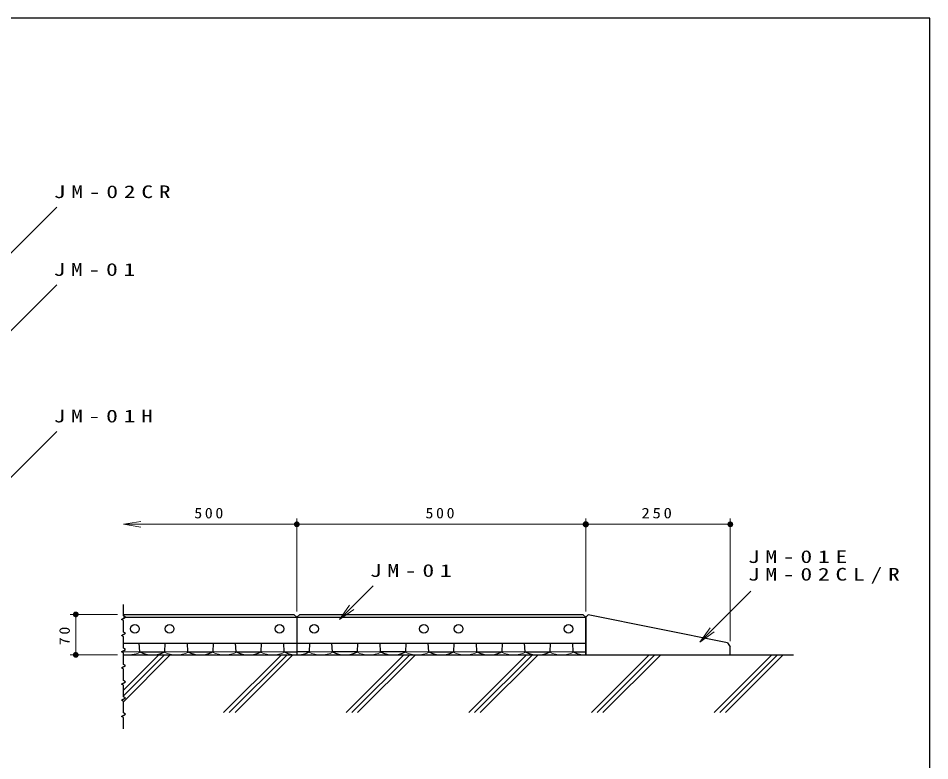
# Model space of a CAD drawing. Units: millimetres on the paper, scale 1:10. Extents: x -365 to 0, y -5 to 257.
# Drawn here: x -157.7 to 0, y 128.5 to 257 of the extents above; entities that cross this region are included whole.
import ezdxf

# ---------------------------------------------------------------- set-up
doc = ezdxf.new("R2010")
doc.units = ezdxf.units.MM
doc.linetypes.add('USER1', pattern=[4.5, 2.5, -2])
doc.layers.add('1_10', color=7, linetype='USER1', lineweight=13)
doc.layers.add('NAKAMURA図枠', color=7, linetype='Continuous', lineweight=13)
doc.styles.add('ＭＳ ゴシック', font='')
doc.styles.get('ＭＳ ゴシック').set_extended_font_data('MS Gothic')

# ---------------------------------------------------------------- blocks, each defined once
blk = doc.blocks.new('filled_dot')
at = {"color": 0, "linetype": 'Continuous', "lineweight": -2, "const_width": 1.25}
blk.add_lwpolyline([(-0.625, 0, 1), (0.625, 0, 1)], format="xyb", close=True, dxfattribs=at)
blk = doc.blocks.new('open_arrow')
at = {"color": 0, "linetype": 'Continuous', "lineweight": -2}
blk.add_lwpolyline([(7.5, 1.25), (0, 0), (7.5, -1.25)], dxfattribs=at)

msp = doc.modelspace()

# ---------------------------------------------------------------- linework, layer by layer
at = {"layer": '1_10', "linetype": 'Continuous'}
for p, q in [((-163.89, 211.448), (-151.033, 224.305)), ((-186.016, 175.866), (-151.033, 210.85)), ((-186.016, 150.505), (-151.033, 185.488)), ((-109.508, 154.328), (-109.508, 170.423)), ((-59.508, 154.328), (-59.508, 170.423)), ((-59.508, 154.328), (-59.508, 170.423)), ((-34.508, 149.191), (-34.508, 170.423)), ((-139.508, 169.423), (-109.508, 169.423)), ((-109.508, 169.423), (-59.508, 169.423)), ((-59.508, 169.423), (-34.508, 169.423)), ((-102.133, 152.925), (-96.301, 158.758)), ((-39.77, 149.037), (-30.946, 157.86)), ((-140.508, 153.828), (-148.744, 153.828)), ((-147.744, 146.828), (-147.744, 153.828)), ((-140.508, 146.828), (-148.744, 146.828)), ((-136.68, 147.328), (-139.508, 147.328)), ((-131.407, 146.828), (-139.508, 138.727)), ((-132.397, 146.828), (-139.508, 139.717)), ((-133.387, 146.828), (-139.508, 140.707)), ((-132.337, 147.328), (-128.346, 147.328)), ((-124.004, 147.328), (-120.013, 147.328)), ((-112.174, 146.828), (-122.174, 136.828)), ((-111.184, 146.828), (-121.184, 136.828)), ((-110.194, 146.828), (-120.194, 136.828)), ((-115.67, 147.328), (-111.68, 147.328)), ((-103.346, 147.328), (-107.337, 147.328)), ((-90.961, 146.828), (-100.961, 136.828)), ((-89.971, 146.828), (-99.971, 136.828)), ((-95.013, 147.328), (-99.004, 147.328)), ((-88.981, 146.828), (-98.981, 136.828)), ((-86.68, 147.328), (-90.67, 147.328)), ((-82.337, 147.328), (-78.346, 147.328)), ((-69.748, 146.828), (-79.748, 136.828)), ((-68.758, 146.828), (-78.758, 136.828)), ((-67.768, 146.828), (-77.768, 136.828)), ((-74.004, 147.328), (-70.013, 147.328)), ((-65.67, 147.328), (-61.68, 147.328)), ((-48.534, 146.828), (-58.534, 136.828)), ((-47.545, 146.828), (-57.545, 136.828)), ((-46.555, 146.828), (-56.555, 136.828)), ((-27.321, 146.828), (-37.321, 136.828)), ((-26.331, 146.828), (-36.331, 136.828)), ((-25.341, 146.828), (-35.341, 136.828))]:
    msp.add_line(p, q, dxfattribs=at)
at = {"layer": '1_10', "color": 3, "linetype": 'Continuous', "lineweight": 25}
for p, q in [((-139.508, 153.828), (-110.008, 153.828)), ((-139.508, 153.328), (-109.508, 153.328)), ((-110.008, 153.828), (-109.508, 153.328)), ((-109.508, 153.328), (-109.008, 153.828)), ((-109.508, 153.328), (-109.508, 148.828)), ((-109.508, 153.328), (-59.508, 153.328)), ((-109.508, 153.328), (-109.508, 148.828)), ((-109.008, 153.828), (-60.008, 153.828)), ((-60.008, 153.828), (-59.508, 153.328)), ((-59.508, 153.328), (-59.092, 153.745)), ((-59.508, 153.328), (-59.508, 148.828)), ((-59.508, 146.828), (-59.508, 153.328)), ((-34.999, 148.926), (-59.092, 153.745)), ((-139.508, 148.828), (-109.508, 148.828)), ((-136.68, 147.33), (-136.758, 148.828)), ((-132.337, 147.33), (-132.258, 148.828)), ((-128.346, 147.33), (-128.425, 148.828)), ((-124.003, 147.33), (-123.925, 148.828)), ((-120.013, 147.33), (-120.092, 148.828)), ((-115.67, 147.33), (-115.592, 148.828)), ((-111.68, 147.33), (-111.758, 148.828)), ((-109.508, 148.828), (-109.508, 146.828)), ((-109.508, 148.828), (-59.508, 148.828)), ((-109.508, 148.828), (-109.508, 146.828)), ((-107.337, 147.33), (-107.258, 148.828)), ((-103.346, 147.33), (-103.425, 148.828)), ((-99.003, 147.33), (-98.925, 148.828)), ((-95.013, 147.33), (-95.092, 148.828)), ((-90.67, 147.33), (-90.592, 148.828)), ((-86.68, 147.33), (-86.758, 148.828)), ((-82.337, 147.33), (-82.258, 148.828)), ((-78.346, 147.33), (-78.425, 148.828)), ((-74.003, 147.33), (-73.925, 148.828)), ((-70.013, 147.33), (-70.092, 148.828)), ((-65.67, 147.33), (-65.592, 148.828)), ((-61.68, 147.33), (-61.758, 148.828)), ((-59.508, 148.828), (-59.508, 146.828)), ((-34.999, 148.926), (-34.508, 148.191)), ((-139.508, 146.828), (-135.648, 146.828)), ((-139.508, 146.828), (-23.553, 146.828)), ((-136.68, 147.328), (-132.337, 147.328)), ((-133.368, 146.828), (-127.368, 146.828)), ((-128.346, 147.328), (-124.004, 147.328)), ((-125.088, 146.828), (-119.088, 146.828)), ((-120.013, 147.328), (-115.67, 147.328)), ((-116.808, 146.828), (-110.808, 146.828)), ((-111.68, 147.328), (-109.508, 147.328)), ((-107.337, 147.328), (-109.508, 147.328)), ((-108.208, 146.828), (-102.208, 146.828)), ((-99.004, 147.328), (-103.346, 147.328)), ((-99.928, 146.828), (-93.928, 146.828)), ((-90.67, 147.328), (-95.013, 147.328)), ((-91.648, 146.828), (-85.648, 146.828)), ((-86.68, 147.328), (-82.337, 147.328)), ((-83.368, 146.828), (-77.368, 146.828)), ((-78.346, 147.328), (-74.004, 147.328)), ((-75.088, 146.828), (-69.088, 146.828)), ((-70.013, 147.328), (-65.67, 147.328)), ((-66.808, 146.828), (-60.808, 146.828)), ((-61.68, 147.328), (-59.508, 147.328)), ((-34.508, 146.828), (-34.508, 148.191))]:
    msp.add_line(p, q, dxfattribs=at)
msp.add_lwpolyline([(-139.508, 134), (-139.508, 135.969), (-139.855, 136.169), (-139.162, 136.569), (-139.508, 136.769), (-139.508, 138.769), (-139.855, 138.969), (-139.162, 139.369), (-139.508, 139.569), (-139.508, 141.569), (-139.855, 141.769), (-139.162, 142.169), (-139.508, 142.369), (-139.508, 144.369), (-139.855, 144.569), (-139.162, 144.969), (-139.508, 145.169), (-139.508, 147.169), (-139.855, 147.369), (-139.162, 147.769), (-139.508, 147.969), (-139.508, 149.969), (-139.855, 150.169), (-139.162, 150.569), (-139.508, 150.769), (-139.508, 152.769), (-139.855, 152.969), (-139.162, 153.369), (-139.508, 153.569), (-139.508, 155.538)], dxfattribs=at)
for centre in [(-137.508, 151.328), (-131.508, 151.328), (-112.508, 151.328), (-106.508, 151.328), (-87.508, 151.328), (-81.508, 151.328), (-62.508, 151.328)]:
    msp.add_circle(centre, 0.75, dxfattribs=at)
at = {"layer": '1_10', "linetype": 'Continuous'}
for centre, start in [((-138.675, 151.775), 260.30239), ((-130.342, 151.775), 245.09463), ((-122.008, 151.775), 245.09463), ((-113.675, 151.775), 245.09463), ((-105.342, 151.775), 245.09463), ((-97.008, 151.775), 245.09463), ((-88.675, 151.775), 245.09463), ((-80.342, 151.775), 245.09463), ((-72.008, 151.775), 245.09463), ((-63.675, 151.775), 245.09463)]:
    msp.add_arc(centre, 4.947, start, 294.90537, dxfattribs=at)
at = {"layer": '1_10', "color": 3, "linetype": 'Continuous', "lineweight": 25}
for centre, start, end in [((-134.508, 151.775), 243.96361, 296.03639), ((-126.175, 151.775), 243.96361, 296.03639), ((-117.842, 151.775), 243.96361, 296.03639), ((-109.508, 151.775), 243.96361, 270), ((-109.508, 151.775), 270, 296.03639), ((-101.175, 151.775), 243.96361, 296.03639), ((-92.842, 151.775), 243.96361, 296.03639), ((-84.508, 151.775), 243.96361, 296.03639), ((-76.175, 151.775), 243.96361, 296.03639), ((-67.842, 151.775), 243.96361, 296.03639), ((-59.508, 151.775), 243.96361, 270)]:
    msp.add_arc(centre, 4.947, start, end, dxfattribs=at)
at = {"layer": 'NAKAMURA図枠', "color": 20, "lineweight": 25}
for p, q in [((0, 257), (-365, 257)), ((0, 0), (0, 257))]:
    msp.add_line(p, q, dxfattribs=at)

# ---------------------------------------------------------------- block references
at = {"layer": '1_10', "xscale": 0.4, "yscale": 0.4}
for name, p in [('open_arrow', (-139.508, 169.423)), ('filled_dot', (-59.508, 169.423))]:
    msp.add_blockref(name, p, dxfattribs=at)
at = {"layer": '1_10'}
for name, p, xscale, yscale, rotation in [('filled_dot', (-109.508, 169.423), 0.4, 0.4, 180), ('filled_dot', (-59.508, 169.423), 0.431, 0.431, 180), ('filled_dot', (-34.508, 169.423), 0.4, 0.4, 180), ('open_arrow', (-102.133, 152.925), 0.4, 0.4, 45), ('filled_dot', (-147.744, 153.828), 0.4, 0.4, 270), ('open_arrow', (-39.77, 149.037), 0.4, 0.4, 45), ('filled_dot', (-147.744, 146.828), 0.4, 0.4, 90)]:
    msp.add_blockref(name, p, dxfattribs=dict(at, xscale=xscale, yscale=yscale, rotation=rotation))

# ---------------------------------------------------------------- texts
at = {"layer": '1_10', "style": 'ＭＳ ゴシック'}
for s, insert, char_height, attachment_point in [('\\T1.5;\\W1.35;JM-02CR', (-151.545, 226.955), 2.199, 4), ('\\T1.5;\\W1.35;JM-01', (-151.588, 213.5), 2.199, 4), ('\\T1.5;\\W1.35;JM-01H', (-151.578, 188.138), 2.199, 4), ('\\T1.33;\\W1.1;500', (-124.508, 170.423), 1.833, 8), ('\\T1.33;\\W1.1;500', (-84.508, 170.423), 1.833, 8), ('\\T1.33;\\W1.15;250', (-47.008, 170.423), 1.833, 8), ('\\T1.5;\\W1.35;JM-01E', (-31.456, 163.81), 2.199, 4), ('\\T1.5;\\W1.35;JM-01', (-96.856, 161.408), 2.199, 4), ('\\T1.5;\\W1.35;JM-02CL/R', (-31.456, 160.51), 2.199, 4)]:
    msp.add_mtext(s, dxfattribs=dict(at, insert=insert, char_height=char_height, attachment_point=attachment_point))
at = {"layer": '1_10', "insert": (-148.744, 150.328), "char_height": 1.833, "attachment_point": 8, "rotation": 90, "style": 'ＭＳ ゴシック'}
msp.add_mtext('\\T1.34;\\W1.1;70', dxfattribs=at)

doc.saveas('drawing.dxf')
